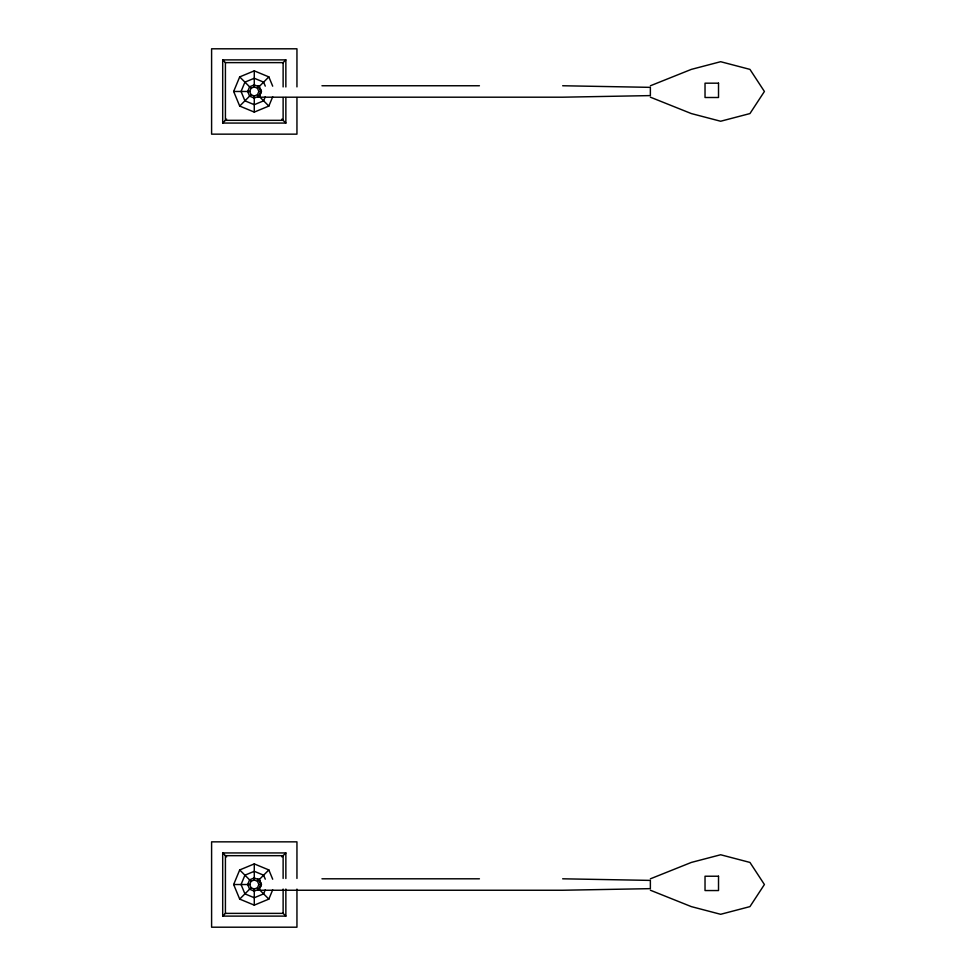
<?xml version="1.0" encoding="UTF-8"?>
<svg xmlns="http://www.w3.org/2000/svg" width="976" height="976" viewBox="0 0 976 976"><rect width="100%" height="100%" fill="white"/><g stroke="black" fill="none" stroke-linecap="round" stroke-linejoin="round"><path stroke-width="1.46" d="M562.664 85.754L650.37 87.352L650.37 95.599L562.664 97.197L257.664 97.197L259.311 96.514L261.385 91.476L259.311 86.437L257.664 85.754L259.311 86.437M562.664 878.803L650.37 880.401L650.37 888.648L562.664 890.246L257.664 890.246L259.311 889.563L261.385 884.524L259.311 879.486L257.664 878.803M272.694 96.783L268.851 106.055L254.272 112.094L239.693 106.055L233.654 91.476L239.693 76.897L254.272 70.858L268.851 76.897L272.694 86.169M249.722 91.476L251.052 88.255L254.272 86.913L257.505 88.255L258.835 91.476L257.505 94.696L254.272 96.038L251.052 94.696L249.722 91.476L233.654 91.476M260.885 91.476L258.945 96.148L254.272 98.088L249.6 96.148L247.672 91.476L249.6 86.803L254.272 84.863L258.945 86.803L260.885 91.476L258.835 91.476M265.277 96.819L263.618 100.821L254.272 104.688L244.927 100.821L241.06 91.476L244.927 82.13L254.272 78.263L263.618 82.13L265.277 86.132M272.694 889.831L268.851 899.103L254.272 905.142L239.693 899.103L233.654 884.524L239.693 869.945L254.272 863.906L268.851 869.945L272.694 879.217M249.722 884.524L251.052 881.304L254.272 879.962L257.505 881.304L258.835 884.524L257.505 887.745L254.272 889.087L251.052 887.745L249.722 884.524L233.654 884.524M260.885 884.524L258.945 889.197L254.272 891.137L249.6 889.197L247.672 884.524L249.6 879.852L254.272 877.912L258.945 879.852L260.885 884.524L258.835 884.524M265.277 889.868L263.618 893.87L254.272 897.737L244.927 893.87L241.06 884.524L244.927 875.179L254.272 871.312L263.618 875.179L265.277 879.181M259.323 96.514L260.934 92.732M260.397 887.05L261.483 884.524M285.858 97.49L285.858 123.061L222.699 123.061L226.639 119.121M239.693 106.055L251.052 94.696M257.505 88.255L268.851 76.897M282.906 62.854L285.858 59.89L285.858 86.962M285.858 878.51L285.858 852.939L222.699 852.939L222.699 916.11L225.651 913.146M239.693 899.103L251.052 887.745M257.505 881.304L268.851 869.945M281.918 856.879L285.858 852.939M257.664 890.246L259.323 889.563M650.37 85.778L691.337 69.381L720.642 61.708L749.946 69.381L764.403 91.476L749.946 113.57L720.642 121.244L691.337 113.57L650.37 97.173M650.37 878.827L691.337 862.43L720.642 854.756L749.946 862.43L764.403 884.524L749.946 906.619L720.642 914.292L691.337 906.619L650.37 890.222M222.699 123.061L222.699 59.89L285.858 59.89M321.958 85.754L479.423 85.754M321.958 878.803L479.423 878.803M222.699 916.11L285.858 916.11L285.858 889.038M222.699 59.89L225.651 62.854M239.693 76.897L251.052 88.255M257.505 94.696L268.851 106.055M281.918 119.121L285.858 123.061M222.699 852.939L226.639 856.879M239.693 869.945L251.052 881.304M257.505 887.745L268.851 899.103M282.906 913.146L285.858 916.11M260.397 88.95L261.483 91.476M259.323 879.486L260.934 883.268M296.948 86.901L296.948 48.8L211.597 48.8L211.597 134.151L296.948 134.151L296.948 97.576M296.948 878.424L296.948 841.849L211.597 841.849L211.597 927.2L296.948 927.2L296.948 889.099M283.125 86.925L283.125 62.623L225.419 62.623L225.419 120.329L283.125 120.329L283.125 97.551M283.125 878.449L283.125 855.671L225.419 855.671L225.419 913.377L283.125 913.377L283.125 889.075M254.272 70.858L254.272 86.913M254.272 96.038L254.272 112.094M254.272 863.906L254.272 879.962M254.272 889.087L254.272 905.142M718.519 83.18L705.026 83.18L705.026 97.502L718.519 97.502L718.519 83.18M718.519 876.228L705.026 876.228L705.026 890.551L718.519 890.551L718.519 876.228"/></g></svg>
